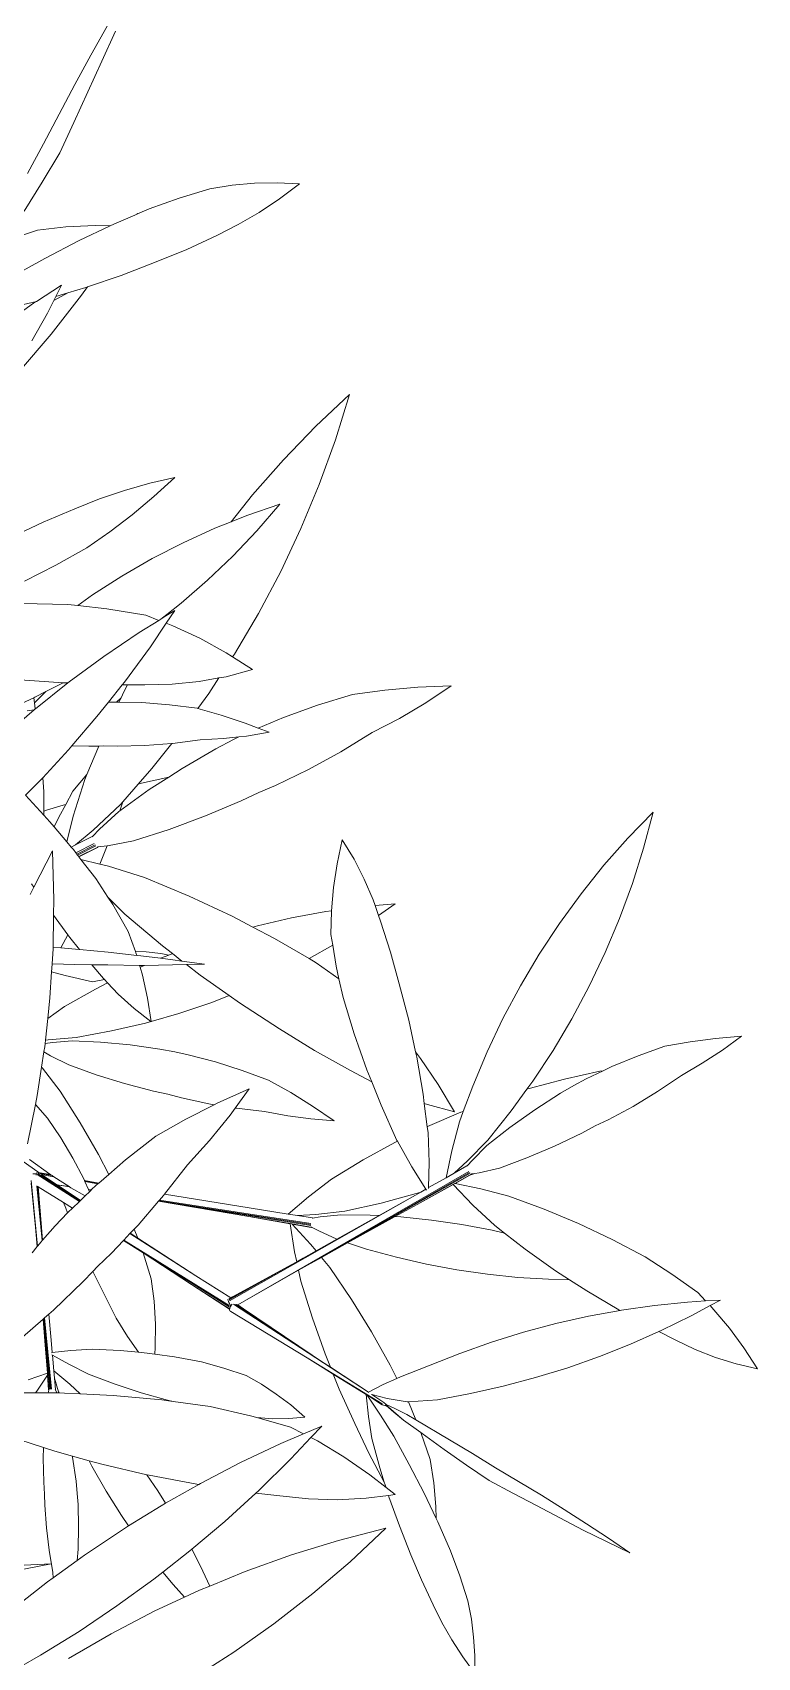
# Model space of a CAD drawing. Header units: millimetres. Extents: x 18 to 174501, y 22 to 24571.
# Drawn here: x 22870 to 23161, y 4960 to 5612 of the extents above; entities that cross this region are included whole.
import ezdxf

# ---------------------------------------------------------------- set-up
doc = ezdxf.new("R2010")
doc.units = ezdxf.units.MM
doc.header["$MEASUREMENT"] = 0
doc.layers.add('Edges', color=7, linetype='Continuous', lineweight=18)

# ---------------------------------------------------------------- blocks, each defined once
blk = doc.blocks.new('BAMBOOPLAN')
at = {"layer": 'Edges'}
for p, q in [((7.5341, 10.6335), (7.4996, 10.4464)), ((7.5873, 10.6224), (7.5697, 10.4327)), ((7.4996, 10.4464), (7.4672, 10.2575)), ((7.5697, 10.4327), (7.5515, 10.2416)), ((7.4672, 10.2575), (7.4371, 10.0671)), ((7.5515, 10.2416), (7.5328, 10.0495)), ((7.4371, 10.0671), (7.4093, 9.8758)), ((8.7475, 10.1016), (8.6266, 10.0573)), ((8.871, 10.1376), (8.7475, 10.1016)), ((8.871, 10.1376), (8.7907, 10.0195)), ((7.5328, 10.0495), (7.5136, 9.857)), ((8.5085, 10.0048), (8.3935, 9.9442)), ((8.6266, 10.0573), (8.5085, 10.0048)), ((8.7907, 10.0195), (8.7052, 9.9078)), ((8.3935, 9.9442), (8.2462, 9.8364)), ((8.7052, 9.9078), (8.6148, 9.8026)), ((7.4093, 9.8758), (7.3771, 9.6848)), ((7.5136, 9.857), (7.4724, 9.6658)), ((8.2462, 9.8364), (8.1025, 9.7206)), ((8.6148, 9.8026), (8.5196, 9.7044)), ((8.1025, 9.7206), (8.0497, 9.6725)), ((8.5196, 9.7044), (8.3822, 9.5721)), ((7.4724, 9.6658), (7.4289, 9.4757)), ((8.0366, 9.6606), (7.9407, 9.5731)), ((8.0507, 9.6762), (8.0366, 9.6606)), ((8.0497, 9.6725), (8.0366, 9.6606)), ((8.0507, 9.6762), (8.0497, 9.6725)), ((7.842, 9.5299), (7.6857, 9.4677)), ((7.9232, 9.5559), (7.7832, 9.4184)), ((7.9232, 9.5559), (7.842, 9.5299)), ((7.9407, 9.5731), (7.9232, 9.5559)), ((8.3822, 9.5721), (8.2406, 9.4471)), ((7.6857, 9.4677), (7.5373, 9.396)), ((7.7832, 9.4184), (7.6306, 9.2567)), ((8.2406, 9.4471), (8.0758, 9.308)), ((7.5373, 9.396), (7.3802, 9.2751)), ((7.6306, 9.2567), (7.4804, 9.09)), ((8.0758, 9.308), (7.9148, 9.1825)), ((7.7712, 9.1444), (7.6652, 9.0085)), ((7.7712, 9.1444), (7.7614, 9.0721)), ((7.9075, 9.1769), (7.8201, 9.1141)), ((7.9148, 9.1825), (7.8981, 9.1268)), ((7.9148, 9.1825), (7.9075, 9.1769)), ((7.758, 9.0468), (7.747, 8.9649)), ((7.8199, 9.114), (7.758, 9.0468)), ((7.7614, 9.0721), (7.758, 9.0468)), ((7.8201, 9.1141), (7.7614, 9.0721)), ((7.8981, 9.1268), (7.8059, 8.8594)), ((7.8201, 9.1141), (7.8199, 9.114)), ((9.5368, 9.09), (9.4131, 8.8545)), ((9.5368, 9.09), (9.545, 8.8171)), ((7.6535, 8.9935), (7.5435, 8.8383)), ((7.6652, 9.0085), (7.5585, 8.9401)), ((7.6652, 9.0085), (7.6535, 8.9935)), ((7.747, 8.9649), (7.7132, 8.7861)), ((7.8059, 8.8594), (7.7033, 8.5978)), ((9.4131, 8.8545), (9.3004, 8.6124)), ((9.545, 8.8171), (9.5406, 8.5443)), ((9.3004, 8.6124), (9.199, 8.3643)), ((9.5406, 8.5443), (9.5238, 8.2722)), ((8.7445, 8.3137), (8.6191, 8.2352)), ((8.7445, 8.3137), (8.6664, 8.1699)), ((9.199, 8.3643), (9.1332, 8.1785)), ((9.3635, 8.3643), (9.2069, 8.242)), ((9.3635, 8.3643), (9.2893, 8.1782)), ((8.6191, 8.2352), (8.4966, 8.1494)), ((9.2069, 8.242), (9.1332, 8.1785)), ((9.5238, 8.2722), (9.4945, 8.0016)), ((8.4966, 8.1494), (8.3773, 8.0566)), ((8.6664, 8.1699), (8.5828, 8.0305)), ((9.0561, 8.1122), (8.9116, 7.9749)), ((9.1332, 8.1785), (9.0561, 8.1122)), ((9.2893, 8.1782), (9.2063, 7.9959)), ((8.3773, 8.0566), (8.2615, 7.9569)), ((8.5828, 8.0305), (8.4939, 7.8959)), ((8.2615, 7.9569), (8.1143, 7.824)), ((8.9116, 7.9749), (8.7737, 7.8307)), ((9.2063, 7.9959), (9.1146, 7.8178)), ((9.4945, 8.0016), (9.4528, 7.7331)), ((8.4939, 7.8959), (8.3999, 7.7663)), ((8.7737, 7.8307), (8.6427, 7.6798)), ((8.1143, 7.824), (7.971, 7.6846)), ((8.3999, 7.7663), (8.2637, 7.6156)), ((9.1146, 7.8178), (9.0145, 7.6442)), ((8.6427, 7.6798), (8.519, 7.5226)), ((9.0145, 7.6442), (8.9581, 7.5563)), ((9.4528, 7.7331), (9.3988, 7.4673)), ((10.633, 7.7008), (10.4547, 7.6309)), ((10.633, 7.7008), (10.5275, 7.5616)), ((8.2637, 7.6156), (8.1229, 7.4704)), ((8.9581, 7.5563), (8.9344, 7.5194)), ((8.9943, 7.5927), (8.9559, 7.5458)), ((8.9581, 7.5563), (8.9559, 7.5458)), ((8.9943, 7.5927), (8.9712, 7.5072)), ((10.2813, 7.5536), (10.1133, 7.469)), ((10.4547, 7.6309), (10.2813, 7.5536)), ((10.5275, 7.5616), (10.4135, 7.4274)), ((8.519, 7.5226), (8.4579, 7.4368)), ((8.6225, 7.4741), (8.4579, 7.4368)), ((8.8448, 7.5116), (8.6225, 7.4741)), ((8.9257, 7.5088), (8.8411, 7.4053)), ((8.9257, 7.5088), (8.8448, 7.5116)), ((8.9344, 7.5194), (8.9257, 7.5088)), ((8.9712, 7.5072), (8.9287, 7.3499)), ((8.9559, 7.5458), (8.9344, 7.5194)), ((9.0112, 7.5058), (8.9712, 7.5072)), ((9.1804, 7.4879), (9.0112, 7.5058)), ((9.3519, 7.4582), (9.1804, 7.4879)), ((9.394, 7.4481), (9.3519, 7.4582)), ((9.3988, 7.4673), (9.394, 7.4481)), ((10.1133, 7.469), (9.9448, 7.346)), ((8.4034, 7.4244), (8.1517, 7.3429)), ((8.4579, 7.4368), (8.4034, 7.4244)), ((8.8411, 7.4053), (8.6944, 7.2102)), ((9.5253, 7.4167), (9.394, 7.4481)), ((9.5253, 7.4167), (9.395, 7.3289)), ((10.4135, 7.4274), (10.2912, 7.2988)), ((11.9643, 7.394), (11.8759, 7.206)), ((11.9643, 7.394), (11.9796, 7.1811)), ((8.9287, 7.3499), (8.854, 7.1092)), ((9.3588, 7.3086), (9.2589, 7.2524)), ((9.3588, 7.3086), (9.3327, 7.205)), ((9.395, 7.3289), (9.3588, 7.3086)), ((9.9448, 7.346), (9.7822, 7.2154)), ((10.2912, 7.2988), (10.1573, 7.1364)), ((8.6944, 7.2102), (8.5544, 7.0079)), ((9.1174, 7.1873), (8.9708, 7.1339)), ((9.2589, 7.2524), (9.1174, 7.1873)), ((9.3327, 7.205), (9.3024, 7.1048)), ((9.7822, 7.2154), (9.666, 7.1105)), ((11.8759, 7.206), (11.7962, 7.0131)), ((11.9796, 7.1811), (11.9851, 6.9678)), ((8.8475, 7.0907), (8.805, 6.9702)), ((8.854, 7.1092), (8.8475, 7.0907)), ((8.8763, 7.1008), (8.8475, 7.0907)), ((8.8763, 7.1008), (8.8693, 7.0561)), ((8.9708, 7.1339), (8.8763, 7.1008)), ((9.2968, 7.1045), (9.1413, 7.0711)), ((9.3024, 7.1048), (9.2968, 7.1045)), ((9.4405, 7.1121), (9.3024, 7.1048)), ((9.586, 7.1134), (9.4405, 7.1121)), ((9.666, 7.1105), (9.586, 7.1134)), ((9.7327, 7.1082), (9.6172, 7.0454)), ((9.7327, 7.1082), (9.666, 7.1105)), ((10.1573, 7.1364), (10.016, 6.9799)), ((8.523, 6.9916), (8.2845, 6.9265)), ((8.5485, 6.9987), (8.4215, 6.7988)), ((8.523, 6.9916), (8.446, 6.911)), ((8.5387, 6.9958), (8.523, 6.9916)), ((8.5485, 6.9987), (8.5387, 6.9958)), ((8.5544, 7.0079), (8.5485, 6.9987)), ((8.8653, 7.0186), (8.8493, 6.986)), ((8.8622, 6.9902), (8.8493, 6.986)), ((8.9879, 7.0308), (8.8622, 6.9902)), ((8.8653, 7.0186), (8.8622, 6.9902)), ((8.8693, 7.0561), (8.8653, 7.0186)), ((9.1413, 7.0711), (8.9879, 7.0308)), ((9.5538, 7.003), (9.4752, 6.9192)), ((9.5777, 7.0266), (9.4971, 6.9885)), ((9.5777, 7.0266), (9.5538, 7.003)), ((9.6172, 7.0454), (9.5777, 7.0266)), ((11.7962, 7.0131), (11.7255, 6.816)), ((8.446, 6.911), (8.3977, 6.8604)), ((8.446, 6.911), (8.4054, 6.828)), ((8.805, 6.9702), (8.7702, 6.8713)), ((8.8365, 6.9819), (8.805, 6.9702)), ((8.8493, 6.986), (8.8365, 6.9819)), ((9.3728, 6.9378), (9.2304, 6.8677)), ((9.4752, 6.9192), (9.3289, 6.7491)), ((9.4971, 6.9885), (9.3728, 6.9378)), ((10.016, 6.9799), (9.867, 6.8326)), ((11.9851, 6.9678), (11.9809, 6.7547)), ((8.392, 6.855), (8.2499, 6.7188)), ((8.3977, 6.8604), (8.392, 6.855)), ((8.392, 6.855), (8.4054, 6.828)), ((8.4054, 6.828), (8.4206, 6.7973)), ((8.7702, 6.8713), (8.6887, 6.665)), ((9.0844, 6.8038), (8.9358, 6.7484)), ((9.2259, 6.8658), (9.0844, 6.8038)), ((9.2259, 6.8658), (9.1648, 6.6933)), ((9.2304, 6.8677), (9.2259, 6.8658)), ((9.867, 6.8326), (9.7891, 6.7624)), ((11.7255, 6.816), (11.6639, 6.615)), ((8.4169, 6.7909), (8.2961, 6.5836)), ((8.4169, 6.7909), (8.3805, 6.772)), ((8.4206, 6.7973), (8.4169, 6.7909)), ((8.4215, 6.7988), (8.4206, 6.7973)), ((8.8354, 6.7148), (8.781, 6.6947)), ((8.8354, 6.7148), (8.8237, 6.5381)), ((8.8601, 6.7239), (8.8354, 6.7148)), ((8.9358, 6.7484), (8.8601, 6.7239)), ((9.3289, 6.7491), (9.2728, 6.6778)), ((9.7891, 6.7624), (9.7097, 6.6844)), ((11.9809, 6.7547), (11.967, 6.5423)), ((8.6775, 6.6367), (8.5903, 6.4379)), ((8.6887, 6.665), (8.6775, 6.6367)), ((8.781, 6.6947), (8.6887, 6.665)), ((9.1648, 6.6933), (9.1201, 6.5826)), ((9.2728, 6.6778), (9.1358, 6.5931)), ((9.2728, 6.6778), (9.1904, 6.573)), ((9.7097, 6.6844), (9.5444, 6.5356)), ((10.3305, 6.6622), (10.3471, 6.5229)), ((10.3305, 6.6622), (10.4304, 6.5791)), ((8.8237, 6.5381), (8.7792, 6.4226)), ((8.8237, 6.5381), (8.8215, 6.5062)), ((9.1201, 6.5826), (9.0692, 6.4566)), ((9.1904, 6.573), (9.0697, 6.4031)), ((9.1358, 6.5931), (9.1201, 6.5826)), ((9.5444, 6.5356), (9.3731, 6.3942)), ((10.4304, 6.5791), (10.5237, 6.4896)), ((11.6639, 6.615), (11.6117, 6.4108)), ((11.967, 6.5423), (11.9434, 6.3311)), ((8.5903, 6.4379), (8.5763, 6.4062)), ((8.5903, 6.4379), (8.6228, 6.3653)), ((8.8215, 6.5062), (8.8283, 6.287)), ((9.0618, 6.4381), (8.9622, 6.2491)), ((9.0692, 6.4566), (9.0618, 6.4381)), ((9.0692, 6.4566), (9.0697, 6.4031)), ((10.3471, 6.5229), (10.3718, 6.3872)), ((10.5237, 6.4896), (10.6101, 6.3938)), ((8.5763, 6.4062), (8.53, 6.3106)), ((8.6228, 6.3653), (8.6589, 6.2597)), ((8.7792, 6.4226), (8.7649, 6.3367)), ((9.0662, 6.3982), (8.9944, 6.2647)), ((9.0697, 6.4031), (9.0662, 6.3982)), ((9.3731, 6.3942), (9.2014, 6.2659)), ((10.3718, 6.3872), (10.4042, 6.2575)), ((10.6101, 6.3938), (10.631, 6.3669)), ((10.7363, 6.4137), (10.631, 6.3669)), ((10.631, 6.3669), (10.6683, 6.3191)), ((10.7363, 6.4137), (10.6683, 6.3191)), ((11.6117, 6.4108), (11.5689, 6.2037)), ((12.8619, 6.3446), (12.7256, 6.2841)), ((12.8619, 6.3446), (12.7844, 6.2323)), ((8.6666, 6.237), (8.53, 6.3106)), ((8.6715, 6.2694), (8.6589, 6.2597)), ((8.6589, 6.2597), (8.6666, 6.237)), ((8.7527, 6.3276), (8.6715, 6.2694)), ((8.751, 6.2537), (8.7442, 6.1933)), ((8.7649, 6.3367), (8.751, 6.2537)), ((8.7649, 6.3367), (8.7527, 6.3276)), ((8.8283, 6.287), (8.8417, 6.1352)), ((8.9622, 6.2491), (8.8931, 6.1351)), ((8.9944, 6.2647), (8.9706, 6.2127)), ((9.2014, 6.2659), (9.0697, 6.1909)), ((10.4042, 6.2575), (10.3748, 6.2427)), ((10.4042, 6.2575), (10.4047, 6.2554)), ((10.4047, 6.2554), (10.4457, 6.1278)), ((10.6683, 6.3191), (10.6893, 6.2921)), ((10.6893, 6.2921), (10.8026, 6.1431)), ((11.9434, 6.3311), (11.9101, 6.1217)), ((12.7256, 6.2841), (12.5933, 6.218)), ((8.7114, 6.2128), (8.6666, 6.237)), ((8.7442, 6.1933), (8.7114, 6.2128)), ((8.8417, 6.1352), (8.7442, 6.1933)), ((8.9678, 6.2128), (8.8931, 6.1351)), ((8.9115, 6.0924), (8.9927, 6.1781)), ((8.9187, 6.0877), (8.9995, 6.1722)), ((8.9248, 6.0837), (9.0058, 6.1674)), ((9.0154, 6.1621), (8.9331, 6.0783)), ((9.018, 6.162), (8.9343, 6.0775)), ((8.9678, 6.2128), (8.9706, 6.2127)), ((8.9706, 6.2127), (8.9698, 6.2108)), ((9.0187, 6.1661), (9.0166, 6.1651)), ((9.018, 6.162), (9.019, 6.1636)), ((9.0677, 6.1899), (9.0187, 6.1661)), ((9.019, 6.1636), (9.0187, 6.1661)), ((9.0677, 6.1899), (9.0615, 6.0768)), ((9.0697, 6.1909), (9.0677, 6.1899)), ((10.3748, 6.2427), (10.2006, 6.1443)), ((11.5689, 6.2037), (11.5356, 5.9943)), ((12.5933, 6.218), (12.4655, 6.1465)), ((12.7844, 6.2323), (12.7002, 6.1238)), ((8.78, 6.0609), (8.7473, 5.8274)), ((8.78, 6.0609), (8.8793, 5.798)), ((8.8744, 6.1157), (8.8417, 6.1352)), ((8.8931, 6.1351), (8.8744, 6.1157)), ((8.8913, 6.1057), (8.8744, 6.1157)), ((8.9115, 6.0924), (8.8913, 6.1057)), ((8.9187, 6.0877), (8.9115, 6.0924)), ((8.9248, 6.0837), (8.9187, 6.0877)), ((8.9331, 6.0783), (8.9248, 6.0837)), ((8.9343, 6.0775), (8.9331, 6.0783)), ((8.9506, 6.0668), (8.9343, 6.0775)), ((9.0615, 6.0768), (8.9506, 6.0668)), ((9.0667, 5.9907), (8.9506, 6.0668)), ((9.1136, 6.0815), (9.0615, 6.0768)), ((9.3287, 6.0883), (9.1136, 6.0815)), ((9.6059, 6.0704), (9.3287, 6.0883)), ((9.8776, 6.0415), (9.6059, 6.0704)), ((10.2006, 6.1443), (10.0312, 6.0377)), ((10.4755, 6.0729), (10.3727, 5.9559)), ((10.4457, 6.1278), (10.4755, 6.0729)), ((10.4755, 6.0729), (10.5338, 5.9657)), ((10.8026, 6.1431), (10.9084, 5.9887)), ((11.9101, 6.1217), (11.8673, 5.9146)), ((12.4655, 6.1465), (12.3385, 6.0448)), ((12.7002, 6.1238), (12.6093, 6.0192)), ((9.1672, 5.9125), (9.0667, 5.9907)), ((10.0081, 6.0216), (9.8776, 6.0415)), ((10.0312, 6.0377), (10.0081, 6.0216)), ((10.1486, 6.0003), (10.0081, 6.0216)), ((10.3727, 5.9559), (10.1486, 6.0003)), ((10.5338, 5.9657), (10.5722, 5.9028)), ((10.9084, 5.9887), (11.0285, 5.8081)), ((11.5356, 5.9943), (11.512, 5.7831)), ((12.3385, 6.0448), (12.2164, 5.9374)), ((12.6093, 6.0192), (12.5105, 5.888)), ((9.2902, 5.8516), (9.1672, 5.9125)), ((9.207, 5.8815), (9.1672, 5.9125)), ((9.342, 5.7651), (9.207, 5.8815)), ((10.4183, 5.9468), (10.3727, 5.9559)), ((10.5722, 5.9028), (10.4183, 5.9468)), ((10.5722, 5.9028), (10.6299, 5.8082)), ((11.8673, 5.9146), (11.8151, 5.7103)), ((12.1594, 5.8886), (11.9818, 5.7805)), ((12.1762, 5.8978), (12.1, 5.8226)), ((12.1762, 5.8978), (12.1594, 5.8886)), ((12.2164, 5.9374), (12.1762, 5.8978)), ((12.5105, 5.888), (12.4058, 5.7611)), ((8.7473, 5.8274), (8.7276, 5.8416)), ((8.7473, 5.8274), (8.741, 5.7825)), ((8.8793, 5.798), (8.9069, 5.7132)), ((9.554, 5.7504), (9.2902, 5.8516)), ((10.6299, 5.8082), (10.7584, 5.6317)), ((11.0285, 5.8081), (11.1248, 5.6491)), ((11.512, 5.7831), (11.4981, 5.5707)), ((11.9818, 5.7805), (11.8096, 5.6639)), ((12.1, 5.8226), (12.0458, 5.7641)), ((9.0208, 5.6339), (8.9069, 5.7132)), ((8.9069, 5.7132), (8.9641, 5.538)), ((9.4183, 5.6699), (9.342, 5.7651)), ((9.4779, 5.6877), (9.4183, 5.6699)), ((9.56, 5.7062), (9.4779, 5.6877)), ((9.4925, 5.6111), (9.7189, 5.6945)), ((9.6223, 5.7272), (9.554, 5.7504)), ((9.6051, 5.7125), (9.56, 5.7062)), ((9.6051, 5.7125), (9.5666, 5.6797)), ((9.6368, 5.6947), (9.5666, 5.6797)), ((9.6223, 5.7272), (9.6051, 5.7125)), ((9.688, 5.7049), (9.6223, 5.7272)), ((9.688, 5.7049), (9.6368, 5.6947)), ((9.817, 5.7307), (9.688, 5.7049)), ((9.817, 5.7307), (9.7189, 5.6945)), ((9.8143, 5.6621), (9.7189, 5.6945)), ((11.8151, 5.7103), (11.7983, 5.6555)), ((11.9874, 5.696), (11.8793, 5.5583)), ((12.0458, 5.7641), (11.9874, 5.696)), ((12.4058, 5.7611), (12.2948, 5.6412)), ((9.0208, 5.6339), (9.0069, 5.549)), ((9.037, 5.6226), (9.0208, 5.6339)), ((9.1122, 5.5756), (9.037, 5.6226)), ((9.272, 5.6142), (9.1122, 5.5756)), ((9.4324, 5.6507), (9.272, 5.6142)), ((9.4668, 5.6017), (9.2934, 5.5448)), ((9.4236, 5.6633), (9.4183, 5.6699)), ((9.4324, 5.6507), (9.4236, 5.6633)), ((9.455, 5.6559), (9.4324, 5.6507)), ((9.5666, 5.6797), (9.455, 5.6559)), ((9.4706, 5.603), (9.4668, 5.6017)), ((9.4731, 5.5928), (9.4668, 5.6017)), ((9.4925, 5.6111), (9.4706, 5.603)), ((9.4925, 5.6111), (9.4731, 5.5928)), ((9.4997, 5.5548), (9.4731, 5.5928)), ((10.0087, 5.6056), (9.8143, 5.6621)), ((10.0087, 5.6056), (9.9281, 5.537)), ((10.078, 5.5854), (10.0087, 5.6056)), ((10.7584, 5.6317), (10.8943, 5.4608)), ((11.1635, 5.6236), (11.1248, 5.6491)), ((11.1248, 5.6491), (11.1406, 5.6229)), ((11.1406, 5.6229), (11.2444, 5.4334)), ((11.3077, 5.5155), (11.1635, 5.6236)), ((11.7983, 5.6555), (11.7535, 5.5094)), ((11.8096, 5.6639), (11.7983, 5.6555)), ((12.2948, 5.6412), (12.2366, 5.5838)), ((9.0069, 5.549), (8.9641, 5.538)), ((8.9641, 5.538), (8.9667, 5.5302)), ((8.9667, 5.5302), (8.9899, 5.4463)), ((9.0884, 5.5698), (9.0069, 5.549)), ((9.1122, 5.5756), (9.0884, 5.5698)), ((9.2068, 5.5166), (9.1147, 5.4866)), ((9.2934, 5.5448), (9.2068, 5.5166)), ((9.2948, 5.4629), (9.2068, 5.5166)), ((9.5702, 5.4397), (9.4997, 5.5548)), ((9.9281, 5.537), (9.7698, 5.4148)), ((10.3443, 5.5206), (10.078, 5.5854)), ((10.5746, 5.468), (10.3443, 5.5206)), ((11.4482, 5.3964), (11.3077, 5.5155)), ((11.4981, 5.5707), (11.4944, 5.4163)), ((11.7535, 5.5094), (11.6818, 5.3066)), ((11.8793, 5.5583), (11.7773, 5.4162)), ((12.1774, 5.5202), (12.0538, 5.3985)), ((12.2366, 5.5838), (12.1774, 5.5202)), ((8.9901, 5.4464), (8.9899, 5.4463)), ((8.9899, 5.4463), (8.99, 5.4457)), ((8.9901, 5.4464), (8.99, 5.4457)), ((8.99, 5.4457), (9.0018, 5.403)), ((9.1147, 5.4866), (8.9901, 5.4464)), ((9.0824, 5.4079), (9.0018, 5.403)), ((9.2422, 5.4245), (9.0824, 5.4079)), ((9.3025, 5.459), (9.2422, 5.4245)), ((9.3261, 5.4468), (9.2723, 5.3912)), ((9.3025, 5.459), (9.2948, 5.4629)), ((9.3261, 5.4468), (9.3025, 5.459)), ((9.4044, 5.4065), (9.3261, 5.4468)), ((9.5178, 5.3583), (9.4044, 5.4065)), ((9.634, 5.3199), (9.5702, 5.4397)), ((9.7698, 5.4148), (9.634, 5.3199)), ((10.8063, 5.4273), (10.5746, 5.468)), ((10.9427, 5.405), (10.8063, 5.4273)), ((10.8943, 5.4608), (10.9427, 5.405)), ((11.2444, 5.4334), (11.268, 5.3859)), ((11.4829, 5.4067), (11.3292, 5.2668)), ((11.4944, 5.4163), (11.4829, 5.4067)), ((11.4944, 5.4163), (11.4928, 5.352)), ((11.7773, 5.4162), (11.6866, 5.2756)), ((9.0018, 5.403), (9.0419, 5.2582)), ((9.2723, 5.3912), (9.1365, 5.238)), ((9.6329, 5.3191), (9.5178, 5.3583)), ((9.6329, 5.3191), (9.6058, 5.3002)), ((9.6348, 5.3185), (9.6329, 5.3191)), ((9.6348, 5.3185), (9.634, 5.3199)), ((10.9427, 5.405), (11.0375, 5.2959)), ((11.2876, 5.3858), (11.268, 5.3859)), ((11.268, 5.3859), (11.328, 5.2655)), ((11.4482, 5.3964), (11.2876, 5.3858)), ((11.4928, 5.352), (11.5053, 5.1809)), ((12.0538, 5.3985), (11.9253, 5.2825)), ((9.0419, 5.2582), (9.0682, 5.1428)), ((9.1365, 5.238), (9.0682, 5.1428)), ((9.6058, 5.3002), (9.4364, 5.1936)), ((10.0583, 5.221), (9.8976, 5.209)), ((10.219, 5.2243), (10.0583, 5.221)), ((10.3801, 5.2205), (10.219, 5.2243)), ((10.5238, 5.1947), (10.3801, 5.2205)), ((11.0375, 5.2959), (11.1899, 5.1336)), ((11.3292, 5.2668), (11.328, 5.2655)), ((11.328, 5.2655), (11.343, 5.2353)), ((11.343, 5.2353), (11.405, 5.0752)), ((11.6818, 5.3066), (11.6106, 5.1556)), ((11.6866, 5.2756), (11.6351, 5.1689)), ((11.9253, 5.2825), (11.796, 5.1766)), ((9.0682, 5.1428), (9.096, 5.0212)), ((9.4364, 5.1936), (9.258, 5.0918)), ((9.5649, 5.1529), (9.3991, 5.1127)), ((9.7328, 5.1862), (9.5649, 5.1529)), ((9.8197, 5.1998), (9.7328, 5.1862)), ((9.8976, 5.209), (9.8197, 5.1998)), ((10.2912, 5.1374), (10.1447, 4.9991)), ((10.2912, 5.1374), (10.2517, 5.0073)), ((10.6676, 5.1624), (10.5238, 5.1947)), ((10.8113, 5.1236), (10.6676, 5.1624)), ((11.1935, 5.1305), (11.1826, 5.1196)), ((11.1899, 5.1336), (11.1935, 5.1305)), ((11.1935, 5.1305), (11.3197, 5.0185)), ((11.5053, 5.1809), (11.5256, 5.0246)), ((11.6106, 5.1556), (11.5606, 5.0644)), ((11.6161, 5.1275), (11.5606, 5.0644)), ((11.6161, 5.1275), (11.6183, 5.1275)), ((11.6183, 5.1275), (11.6177, 5.126)), ((11.6351, 5.1689), (11.6183, 5.1275)), ((11.796, 5.1766), (11.6961, 5.1137)), ((9.258, 5.0918), (9.1111, 5.0268)), ((9.2431, 5.0668), (9.1383, 5.0215)), ((9.3991, 5.1127), (9.2431, 5.0668)), ((10.4168, 5.043), (10.2601, 5.0087)), ((10.5512, 5.0631), (10.4168, 5.043)), ((10.6828, 5.09), (10.5512, 5.0631)), ((10.6346, 3.945), (11.6366, 5.1012)), ((10.8113, 5.1236), (10.6828, 5.09)), ((10.8655, 4.2089), (11.6421, 5.0968)), ((10.9375, 4.2904), (11.6471, 5.0933)), ((11.1826, 5.1196), (11.0433, 4.9657)), ((11.405, 5.0752), (11.4495, 4.9381)), ((11.5606, 5.0644), (11.5256, 5.0246)), ((11.6548, 5.0895), (11.5831, 5.0096)), ((11.6504, 5.0823), (11.5847, 5.0098)), ((11.6737, 5.1016), (11.6504, 5.0823)), ((11.6568, 5.0894), (11.6504, 5.0823)), ((11.6573, 5.0927), (11.6556, 5.0918)), ((11.6568, 5.0894), (11.6575, 5.0907)), ((11.6737, 5.1016), (11.6573, 5.0927)), ((11.6575, 5.0907), (11.6573, 5.0927)), ((11.6961, 5.1137), (11.6737, 5.1016)), ((11.9007, 5.042), (11.7337, 5.0296)), ((12.1168, 5.0371), (11.9007, 5.042)), ((12.3289, 5.0234), (12.1168, 5.0371)), ((9.1111, 5.0268), (9.096, 5.0212)), ((9.096, 5.0212), (9.1003, 5.0021)), ((9.1383, 5.0215), (9.1003, 5.0021)), ((9.1003, 5.0021), (9.1008, 5)), ((9.1008, 5), (9.1048, 4.9827)), ((9.1048, 4.9827), (9.1096, 4.9561)), ((9.1096, 4.9561), (9.1096, 4.9561)), ((9.1096, 4.9561), (9.11, 4.9537)), ((9.1531, 4.9454), (9.11, 4.9537)), ((9.11, 4.9537), (9.1258, 4.8664)), ((9.2696, 4.9302), (9.1531, 4.9454)), ((9.7766, 4.9463), (9.6061, 4.9337)), ((9.8614, 4.9561), (9.7766, 4.9463)), ((9.9418, 4.9621), (9.8614, 4.9561)), ((10.1013, 4.981), (9.9418, 4.9621)), ((10.1324, 4.9864), (10.0053, 4.8554)), ((10.1324, 4.9864), (10.1013, 4.981)), ((10.1447, 4.9991), (10.1324, 4.9864)), ((10.2374, 4.9601), (10.1737, 4.7844)), ((10.2517, 5.0073), (10.2374, 4.9601)), ((10.2601, 5.0087), (10.2517, 5.0073)), ((11.0433, 4.9657), (10.9075, 4.8017)), ((11.3197, 5.0185), (11.4377, 4.9247)), ((11.5752, 5.0008), (11.418, 4.8257)), ((11.5762, 5.0004), (11.418, 4.8257)), ((11.5256, 5.0246), (11.4495, 4.9381)), ((11.5831, 5.0096), (11.5752, 5.0008)), ((11.5762, 5.0004), (11.5752, 5.0008)), ((11.7214, 4.9259), (11.5762, 5.0004)), ((11.5847, 5.0098), (11.5831, 5.0096)), ((11.7337, 5.0296), (11.5847, 5.0098)), ((12.541, 5.0001), (12.3289, 5.0234)), ((12.7524, 4.9672), (12.541, 5.0001)), ((12.9293, 4.9242), (12.7524, 4.9672)), ((9.1322, 4.8627), (9.1258, 4.8664)), ((9.1258, 4.8664), (9.1551, 4.7043)), ((9.2711, 4.771), (9.1322, 4.8627)), ((9.4351, 4.9281), (9.2696, 4.9302)), ((9.6061, 4.9337), (9.4351, 4.9281)), ((10.0053, 4.8554), (9.8735, 4.7068)), ((11.3785, 4.8574), (10.5814, 3.9517)), ((11.3924, 4.8819), (11.2201, 4.7653)), ((11.3785, 4.8574), (11.2329, 4.6935)), ((11.4148, 4.8987), (11.3785, 4.8574)), ((11.4148, 4.8987), (11.3924, 4.8819)), ((11.4377, 4.9247), (11.4148, 4.8987)), ((11.4377, 4.9247), (11.4432, 4.9203)), ((11.4495, 4.9381), (11.451, 4.9334)), ((11.8786, 4.8559), (11.7214, 4.9259)), ((11.9447, 4.8335), (11.8786, 4.8559)), ((13.1045, 4.872), (12.9293, 4.9242)), ((13.1628, 4.8418), (13.1045, 4.872)), ((13.2409, 4.8744), (13.1628, 4.8418)), ((13.2409, 4.8744), (13.1955, 4.8249)), ((9.4382, 4.6375), (9.2711, 4.771)), ((10.1737, 4.7844), (10.1003, 4.6107)), ((10.9075, 4.8017), (10.8151, 4.6636)), ((11.2201, 4.7653), (11.0383, 4.6535)), ((11.418, 4.8257), (11.3214, 4.7181)), ((11.5249, 4.767), (11.3532, 4.7269)), ((11.6986, 4.8001), (11.5249, 4.767)), ((11.8739, 4.826), (11.6986, 4.8001)), ((11.9447, 4.8335), (11.8739, 4.826)), ((12.0869, 4.7854), (11.9447, 4.8335)), ((12.2922, 4.7249), (12.0869, 4.7854)), ((13.0664, 4.8017), (12.8941, 4.7217)), ((13.1628, 4.8418), (13.0664, 4.8017)), ((13.1955, 4.8249), (13.1121, 4.7339)), ((13.2243, 4.81), (13.1955, 4.8249)), ((13.3422, 4.739), (13.2243, 4.81)), ((9.1551, 4.7043), (9.1622, 4.6521)), ((9.8735, 4.7068), (9.7541, 4.5205)), ((10.8151, 4.6636), (10.7382, 4.5319)), ((11.1841, 4.6799), (11.0236, 4.6269)), ((11.2329, 4.6935), (11.049, 4.4863)), ((11.3214, 4.7181), (11.1137, 4.4867)), ((11.2329, 4.6935), (11.1841, 4.6799)), ((11.3532, 4.7269), (11.3214, 4.7181)), ((12.2709, 4.6651), (12.1018, 4.618)), ((12.3849, 4.702), (12.2709, 4.6651)), ((12.3849, 4.702), (12.2922, 4.7249)), ((12.4997, 4.6737), (12.3849, 4.702)), ((12.7088, 4.6317), (12.4997, 4.6737)), ((12.8941, 4.7217), (12.7243, 4.6343)), ((13.1121, 4.7339), (12.9773, 4.598)), ((13.4579, 4.6593), (13.3422, 4.739)), ((9.2537, 4.6014), (9.1622, 4.6521)), ((9.1622, 4.6521), (9.1929, 4.4239)), ((9.3627, 4.5201), (9.2537, 4.6014)), ((9.5969, 4.5001), (9.4382, 4.6375)), ((10.1003, 4.6107), (10.0304, 4.4095)), ((10.888, 4.581), (10.7914, 4.5413)), ((10.9165, 4.5764), (10.8776, 4.5548)), ((11.0383, 4.6535), (10.888, 4.581)), ((11.0236, 4.6269), (10.9165, 4.5764)), ((11.9301, 4.5779), (11.7564, 4.5448)), ((12.1018, 4.618), (11.9301, 4.5779)), ((12.717, 4.6302), (12.5575, 4.54)), ((12.717, 4.6302), (12.7088, 4.6317)), ((12.7243, 4.6343), (12.717, 4.6302)), ((12.9664, 4.5879), (12.8368, 4.4672)), ((12.9773, 4.598), (12.9664, 4.5879)), ((13.071, 4.5739), (12.9664, 4.5879)), ((13.1962, 4.5588), (13.071, 4.5739)), ((13.571, 4.5708), (13.4465, 4.5572)), ((13.571, 4.5708), (13.4579, 4.6593)), ((9.466, 4.4328), (9.3627, 4.5201)), ((9.6908, 4.4114), (9.5969, 4.5001)), ((9.7541, 4.5205), (9.6908, 4.4114)), ((10.0115, 4.3602), (10.8811, 4.5114)), ((10.0122, 4.362), (10.879, 4.5171)), ((10.0135, 4.3653), (10.8771, 4.5237)), ((10.5147, 4.4926), (10.0297, 4.4073)), ((10.5147, 4.4926), (10.0304, 4.4095)), ((10.7382, 4.5319), (10.5147, 4.4926)), ((10.7654, 4.484), (10.5286, 4.4446)), ((10.7659, 4.483), (10.5286, 4.4446)), ((10.7914, 4.5413), (10.7382, 4.5319)), ((10.7773, 4.4859), (10.7654, 4.484)), ((10.7659, 4.483), (10.7654, 4.484)), ((10.8426, 4.3389), (10.7659, 4.483)), ((10.8852, 4.5039), (10.7773, 4.4859)), ((10.7788, 4.4851), (10.7773, 4.4859)), ((10.8869, 4.5026), (10.7788, 4.4851)), ((10.9153, 4.4107), (10.7788, 4.4851)), ((10.8757, 4.5561), (10.7914, 4.5413)), ((10.8757, 4.5561), (10.8776, 4.5548)), ((10.8776, 4.5548), (10.8762, 4.554)), ((10.8869, 4.5026), (10.8883, 4.5032)), ((10.8892, 4.5048), (10.8873, 4.5051)), ((10.8883, 4.5032), (10.8892, 4.5048)), ((10.9343, 4.4976), (10.8892, 4.5048)), ((11.049, 4.4863), (10.9343, 4.4976)), ((11.049, 4.4863), (10.9583, 4.3841)), ((11.1137, 4.4867), (10.999, 4.359)), ((11.2274, 4.4888), (11.1137, 4.4867)), ((11.4046, 4.5002), (11.2274, 4.4888)), ((11.5811, 4.5189), (11.4046, 4.5002)), ((11.7564, 4.5448), (11.5811, 4.5189)), ((12.5575, 4.54), (12.3941, 4.439)), ((13.3214, 4.5532), (13.1962, 4.5588)), ((13.4465, 4.5572), (13.3214, 4.5532)), ((9.5634, 4.3396), (9.466, 4.4328)), ((9.6908, 4.4114), (9.6527, 4.3459)), ((10.5286, 4.4446), (10.0108, 4.3586)), ((10.027, 4.3997), (10.0135, 4.3653)), ((10.0297, 4.4073), (10.027, 4.3997)), ((10.0304, 4.4095), (10.0297, 4.4073)), ((10.9583, 4.3841), (10.9019, 4.3206)), ((10.9583, 4.3841), (10.9153, 4.4107)), ((12.3941, 4.439), (12.2345, 4.3314)), ((12.8368, 4.4672), (12.691, 4.3417)), ((9.3022, 4.2919), (9.2021, 4.3203)), ((9.3706, 4.3024), (9.2337, 4.3439)), ((9.2971, 4.2873), (9.2966, 4.2836)), ((9.2974, 4.2911), (9.2971, 4.2912)), ((9.2972, 4.2876), (9.2971, 4.2873)), ((9.2972, 4.2911), (9.2974, 4.291)), ((9.2989, 4.2896), (9.2986, 4.2896)), ((9.3043, 4.2906), (9.3022, 4.2919)), ((9.3043, 4.2906), (9.3034, 4.2904)), ((9.3856, 4.2988), (9.3038, 4.2848)), ((9.3042, 4.2885), (9.378, 4.3006)), ((9.3065, 4.291), (9.3043, 4.2906)), ((9.3044, 4.2905), (9.3043, 4.2906)), ((9.3051, 4.2906), (9.3277, 4.2942)), ((9.3065, 4.291), (9.3277, 4.2942)), ((9.3971, 4.296), (9.3242, 4.2832)), ((9.3277, 4.2942), (9.3741, 4.3016)), ((9.3741, 4.3016), (9.3706, 4.3024)), ((9.378, 4.3006), (9.3741, 4.3016)), ((9.3856, 4.2988), (9.378, 4.3006)), ((9.3971, 4.296), (9.3856, 4.2988)), ((9.4993, 4.271), (9.3971, 4.296)), ((9.5698, 4.3327), (9.5634, 4.3396)), ((9.5698, 4.3327), (9.6527, 4.3459)), ((9.5702, 4.3322), (9.5698, 4.3327)), ((9.5702, 4.3322), (9.6526, 4.3457)), ((9.5716, 4.3307), (9.5702, 4.3322)), ((9.6519, 4.3445), (9.5716, 4.3307)), ((9.5748, 4.3273), (9.5716, 4.3307)), ((9.6495, 4.3404), (9.5748, 4.3273)), ((9.6083, 4.291), (9.5748, 4.3273)), ((9.6083, 4.291), (9.6251, 4.294)), ((9.6093, 4.2899), (9.6083, 4.291)), ((9.6093, 4.2899), (9.6243, 4.2926)), ((9.6181, 4.2804), (9.6093, 4.2899)), ((9.6243, 4.2926), (9.6181, 4.2804)), ((9.6251, 4.294), (9.6243, 4.2926)), ((9.643, 4.3291), (9.6251, 4.294)), ((9.6495, 4.3404), (9.643, 4.3291)), ((9.6519, 4.3445), (9.6495, 4.3404)), ((9.6526, 4.3457), (9.6519, 4.3445)), ((9.6527, 4.3459), (9.6526, 4.3457)), ((10.0108, 4.3586), (9.9448, 4.1914)), ((10.0115, 4.3602), (10.0108, 4.3586)), ((10.0122, 4.362), (10.0115, 4.3602)), ((10.0135, 4.3653), (10.0122, 4.362)), ((10.9019, 4.3206), (10.5782, 3.956)), ((10.8325, 4.2436), (10.873, 4.2885)), ((10.873, 4.2885), (10.8426, 4.3389)), ((10.873, 4.2885), (10.9019, 4.3206)), ((10.8985, 4.2463), (10.9375, 4.2904)), ((10.999, 4.359), (10.9375, 4.2904)), ((11.0624, 4.3198), (10.999, 4.359)), ((11.2401, 4.1862), (11.0624, 4.3198)), ((12.2345, 4.3314), (12.0791, 4.2175)), ((12.691, 4.3417), (12.5402, 4.2219)), ((9.2806, 4.2735), (9.2787, 4.2726)), ((9.2854, 4.2755), (9.2806, 4.2735)), ((9.2809, 4.232), (9.4383, 3.8888)), ((9.2902, 4.277), (9.2854, 4.2755)), ((9.2865, 4.2195), (9.392, 3.9871)), ((9.2947, 4.2782), (9.2902, 4.277)), ((9.2948, 4.2782), (9.2947, 4.2782)), ((9.2966, 4.2836), (9.2968, 4.2784)), ((9.2968, 4.2784), (9.2973, 4.2735)), ((9.2973, 4.2733), (9.2973, 4.2735)), ((9.2973, 4.2733), (9.2975, 4.2722)), ((9.2975, 4.2722), (9.2977, 4.271)), ((9.3019, 4.2771), (9.3018, 4.2772)), ((9.5821, 4.2099), (9.3019, 4.2771)), ((9.3074, 4.2802), (9.3039, 4.2796)), ((9.3074, 4.2802), (9.3075, 4.2802)), ((9.3095, 4.282), (9.3091, 4.2821)), ((9.5843, 4.2143), (9.3095, 4.282)), ((9.3222, 4.2835), (9.323, 4.2833)), ((9.3229, 4.2154), (9.3229, 4.2155)), ((9.4528, 3.9271), (9.3229, 4.2154)), ((9.323, 4.2833), (9.5852, 4.216)), ((9.3241, 4.2831), (9.3242, 4.2832)), ((9.454, 3.9299), (9.3276, 4.2135)), ((9.3295, 4.2129), (9.3303, 4.2128)), ((9.3303, 4.2128), (9.4247, 3.997)), ((9.3303, 4.2128), (9.3316, 4.2125)), ((9.3316, 4.2125), (9.4247, 3.997)), ((9.3316, 4.2125), (9.4987, 4.1744)), ((9.3386, 4.2817), (9.4286, 4.258)), ((9.4286, 4.258), (9.4993, 4.271)), ((9.4286, 4.258), (9.4296, 4.2577)), ((9.4296, 4.2577), (9.4302, 4.2578)), ((9.4296, 4.2577), (9.4305, 4.2575)), ((9.4302, 4.2578), (9.5011, 4.2705)), ((9.4305, 4.2575), (9.4302, 4.2578)), ((9.4305, 4.2575), (9.5855, 4.2166)), ((9.5011, 4.2705), (9.4993, 4.271)), ((9.511, 4.2681), (9.5011, 4.2705)), ((9.6029, 4.2507), (9.511, 4.2681)), ((9.5821, 4.2099), (9.5571, 4.1611)), ((9.5843, 4.2143), (9.5821, 4.2099)), ((9.5852, 4.216), (9.5843, 4.2143)), ((9.5855, 4.2166), (9.5852, 4.216)), ((9.6029, 4.2507), (9.5855, 4.2166)), ((9.6181, 4.2804), (9.6029, 4.2507)), ((10.5763, 3.9594), (10.8325, 4.2436)), ((10.5908, 3.9783), (10.8325, 4.2436)), ((10.6346, 3.945), (10.8655, 4.2089)), ((10.8655, 4.2089), (10.8985, 4.2463)), ((10.932, 4.1909), (10.8985, 4.2463)), ((12.0791, 4.2175), (11.9283, 4.0977)), ((12.5402, 4.2219), (12.3848, 4.1081)), ((9.5396, 4.1264), (9.4964, 4.0321)), ((9.5208, 4.1474), (9.4987, 4.1744)), ((9.4987, 4.1744), (9.5571, 4.1611)), ((9.5396, 4.1264), (9.5208, 4.1474)), ((9.5416, 4.1308), (9.5396, 4.1264)), ((9.5571, 4.1611), (9.5416, 4.1308)), ((9.9165, 4.1296), (9.8956, 4.0839)), ((9.9177, 4.1321), (9.9165, 4.1296)), ((10.3531, 4.0248), (9.9165, 4.1296)), ((9.9316, 4.1624), (9.9177, 4.1321)), ((9.9666, 4.1201), (9.9177, 4.1321)), ((9.9448, 4.1914), (9.9316, 4.1624)), ((9.9666, 4.1201), (9.9316, 4.1624)), ((10.3531, 4.0248), (9.9666, 4.1201)), ((11.0639, 4.0119), (10.932, 4.1909)), ((11.4093, 4.0483), (11.2401, 4.1862)), ((12.3848, 4.1081), (12.2252, 4.0005)), ((9.4964, 4.0321), (9.454, 3.93)), ((9.8943, 4.081), (9.8522, 3.9891)), ((9.8949, 4.0824), (9.8943, 4.081)), ((10.0236, 4.0493), (9.8943, 4.081)), ((9.8956, 4.0839), (9.8949, 4.0824)), ((9.8949, 4.0824), (10.5901, 3.919)), ((9.8956, 4.0839), (10.5882, 3.926)), ((10.1161, 3.9252), (10.0236, 4.0493)), ((10.3457, 3.9701), (10.0236, 4.0493)), ((10.5829, 3.9697), (10.3531, 4.0248)), ((11.1992, 3.8423), (11.0639, 4.0119)), ((11.5726, 3.9031), (11.4093, 4.0483)), ((11.9283, 4.0977), (11.7824, 3.9722)), ((9.392, 3.9871), (9.4271, 3.9087)), ((9.392, 3.9871), (9.4375, 3.8866)), ((9.4247, 3.997), (9.454, 3.93)), ((9.4496, 3.9194), (9.4383, 3.8888)), ((9.4528, 3.9271), (9.4496, 3.9194)), ((9.454, 3.9299), (9.4528, 3.9271)), ((9.454, 3.93), (9.454, 3.9299)), ((9.8522, 3.9891), (9.8015, 3.89)), ((10.1732, 3.8088), (10.1161, 3.9252)), ((10.5977, 3.9065), (10.3457, 3.9701)), ((10.5974, 3.9082), (10.3457, 3.9701)), ((10.5715, 3.9571), (10.571, 3.9564)), ((10.571, 3.9564), (10.5715, 3.9541)), ((10.5715, 3.9541), (10.5735, 3.9507)), ((10.5735, 3.9507), (10.5767, 3.9464)), ((10.5766, 3.9628), (10.5751, 3.9611)), ((10.5757, 3.9617), (10.5908, 3.9783)), ((10.5766, 3.9628), (10.5829, 3.9697)), ((10.5767, 3.9464), (10.581, 3.9416)), ((10.581, 3.9416), (10.586, 3.9366)), ((10.5829, 3.9697), (10.5908, 3.9783)), ((10.586, 3.9366), (10.5914, 3.9318)), ((10.5914, 3.9318), (10.595, 3.9289)), ((10.5975, 3.9233), (10.5969, 3.9165)), ((10.5969, 3.9165), (10.5971, 3.9103)), ((10.5988, 3.9302), (10.5975, 3.9233)), ((10.6001, 3.9344), (10.5988, 3.9302)), ((10.6008, 3.9367), (10.6001, 3.9344)), ((10.6016, 3.9386), (10.6008, 3.9367)), ((11.5058, 3.7157), (10.6092, 3.9408)), ((10.6226, 3.9426), (10.6221, 3.9427)), ((11.2113, 3.7914), (10.6226, 3.9426)), ((10.6274, 3.9449), (10.6275, 3.9449)), ((10.6275, 3.9449), (10.6292, 3.9444)), ((10.631, 3.944), (11.1317, 3.8123)), ((10.6326, 3.9455), (10.633, 3.9453)), ((10.6335, 3.9452), (10.6342, 3.945)), ((10.6336, 3.9459), (10.6343, 3.9451)), ((10.6338, 3.9456), (10.6342, 3.9451)), ((10.6342, 3.9451), (10.6342, 3.945)), ((10.6342, 3.945), (10.6344, 3.945)), ((10.6343, 3.9451), (10.6344, 3.945)), ((10.6344, 3.945), (10.6717, 3.935)), ((10.6346, 3.945), (10.6346, 3.945)), ((10.6346, 3.945), (10.6717, 3.935)), ((10.6717, 3.935), (11.1317, 3.8123)), ((11.7824, 3.9722), (11.6504, 3.859)), ((12.2252, 4.0005), (12.0617, 3.8994)), ((9.4372, 3.8857), (9.4214, 3.8428)), ((9.4372, 3.8857), (9.4271, 3.9087)), ((9.4271, 3.9087), (9.4373, 3.886)), ((9.4373, 3.886), (9.4372, 3.8857)), ((9.4375, 3.8866), (9.4373, 3.886)), ((9.4383, 3.8888), (9.4375, 3.8866)), ((9.7856, 3.8555), (9.752, 3.7827)), ((9.8015, 3.89), (9.7856, 3.8555)), ((9.9105, 3.7323), (9.7856, 3.8555)), ((10.5971, 3.9103), (10.5974, 3.9082)), ((10.5974, 3.9082), (10.5977, 3.9065)), ((10.5977, 3.9065), (10.598, 3.905)), ((10.598, 3.905), (10.5995, 3.9011)), ((10.5995, 3.9011), (10.6017, 3.8988)), ((10.6062, 3.8976), (10.6017, 3.8988)), ((10.6062, 3.8976), (10.6088, 3.8971)), ((10.6088, 3.8971), (11.1086, 3.7876)), ((11.2529, 3.7807), (11.1992, 3.8423)), ((11.6339, 3.8437), (11.572, 3.7863)), ((11.6339, 3.8437), (11.5726, 3.9031)), ((11.6504, 3.859), (11.6339, 3.8437)), ((12.0617, 3.8994), (11.8949, 3.8051)), ((9.752, 3.7827), (9.6443, 3.5724)), ((9.9998, 3.6462), (9.9105, 3.7323)), ((10.2233, 3.6871), (10.1732, 3.8088)), ((11.1086, 3.7876), (11.6025, 3.6795)), ((11.1086, 3.7876), (11.198, 3.7677)), ((11.1317, 3.8123), (11.2113, 3.7914)), ((11.198, 3.7677), (11.6027, 3.6776)), ((11.2807, 3.7488), (11.198, 3.7677)), ((11.2529, 3.7807), (11.2113, 3.7914)), ((11.5059, 3.7158), (11.2529, 3.7807)), ((11.3419, 3.6785), (11.2807, 3.7488)), ((11.4982, 3.699), (11.2807, 3.7488)), ((11.572, 3.7863), (11.5059, 3.7158)), ((11.7336, 3.7354), (11.6184, 3.7174)), ((11.7406, 3.7384), (11.7336, 3.7354)), ((11.8949, 3.8051), (11.7406, 3.7384)), ((11.8141, 3.6546), (11.7406, 3.7384)), ((10.0951, 3.5668), (9.9998, 3.6462)), ((10.2663, 3.5605), (10.2233, 3.6871)), ((11.4916, 3.5208), (11.3419, 3.6785)), ((11.4982, 3.699), (11.4981, 3.6993)), ((11.5511, 3.5852), (11.4982, 3.699)), ((11.5038, 3.6978), (11.5009, 3.6984)), ((11.6143, 3.6153), (11.5038, 3.6978)), ((11.5191, 3.6943), (11.5038, 3.6978)), ((11.5058, 3.7157), (11.5053, 3.7151)), ((11.5059, 3.7158), (11.5058, 3.7157)), ((11.6046, 3.6742), (11.5191, 3.6943)), ((11.6037, 3.6749), (11.5191, 3.6943)), ((11.5289, 3.7099), (11.5272, 3.7097)), ((11.6184, 3.7174), (11.5289, 3.7099)), ((11.6082, 3.6899), (11.5289, 3.7099)), ((11.6046, 3.6742), (11.6055, 3.6741)), ((11.6055, 3.6741), (11.6256, 3.6754)), ((11.6082, 3.6899), (11.6247, 3.6823)), ((11.6091, 3.6893), (11.6089, 3.6893)), ((11.622, 3.6826), (11.6211, 3.6827)), ((11.627, 3.6776), (11.6224, 3.6795)), ((11.6247, 3.6823), (11.6231, 3.6825)), ((11.7486, 3.6305), (11.6233, 3.6793)), ((11.6839, 3.6761), (11.6247, 3.6823)), ((11.6256, 3.6754), (11.626, 3.6756)), ((11.626, 3.6756), (11.6263, 3.676)), ((11.6263, 3.676), (11.6266, 3.6765)), ((11.6266, 3.6765), (11.6269, 3.6772)), ((11.6269, 3.6772), (11.627, 3.6776)), ((11.68, 3.6561), (11.627, 3.6776)), ((11.7486, 3.6305), (11.68, 3.6561)), ((11.7556, 3.6664), (11.6839, 3.6761)), ((11.8141, 3.6546), (11.7556, 3.6664)), ((12.0343, 3.6104), (11.8141, 3.6546)), ((9.627, 3.5418), (9.6267, 3.5411)), ((9.6443, 3.5724), (9.627, 3.5418)), ((9.6884, 3.404), (9.627, 3.5418)), ((10.185, 3.5023), (10.0951, 3.5668)), ((10.2766, 3.5228), (10.2663, 3.5605)), ((10.388, 3.5448), (10.2766, 3.5228)), ((10.5439, 3.5681), (10.388, 3.5448)), ((10.6778, 3.5764), (10.5439, 3.5681)), ((10.8125, 3.5775), (10.6778, 3.5764)), ((10.9106, 3.5591), (10.8125, 3.5775)), ((11.0093, 3.5337), (10.9106, 3.5591)), ((11.6116, 3.4714), (11.5511, 3.5852)), ((11.7251, 3.5254), (11.6143, 3.6153)), ((11.865, 3.595), (11.7486, 3.6305)), ((11.9668, 3.4666), (11.865, 3.595)), ((11.8746, 3.5921), (11.865, 3.595)), ((12.024, 3.5475), (11.8746, 3.5921)), ((12.1746, 3.5046), (12.024, 3.5475)), ((12.185, 3.5782), (12.0343, 3.6104)), ((12.3358, 3.544), (12.185, 3.5782)), ((12.4866, 3.5133), (12.3358, 3.544)), ((9.6054, 3.5034), (9.5285, 3.3671)), ((9.6072, 3.5067), (9.6054, 3.5034)), ((9.6558, 3.3887), (9.6054, 3.5034)), ((9.6087, 3.5094), (9.6072, 3.5067)), ((9.6072, 3.5067), (9.7733, 3.1362)), ((9.6107, 3.5129), (9.6087, 3.5094)), ((9.6087, 3.5094), (9.7771, 3.1384)), ((9.6267, 3.5411), (9.6107, 3.5129)), ((9.6107, 3.5129), (9.7816, 3.1405)), ((9.6884, 3.404), (9.6267, 3.5411)), ((10.0818, 3.4768), (9.9289, 3.4321)), ((10.185, 3.5023), (10.0818, 3.4768)), ((10.2338, 3.5143), (10.185, 3.5023)), ((10.2766, 3.5228), (10.2338, 3.5143)), ((11.1084, 3.5014), (11.0093, 3.5337)), ((11.2077, 3.4623), (11.1084, 3.5014)), ((11.2077, 3.4623), (11.1232, 3.4245)), ((11.6225, 3.3865), (11.4916, 3.5208)), ((11.7089, 3.3272), (11.6116, 3.4714)), ((11.8624, 3.4002), (11.7251, 3.5254)), ((12.0298, 3.3472), (11.9668, 3.4666)), ((12.326, 3.4634), (12.1746, 3.5046)), ((12.4773, 3.4393), (12.326, 3.4634)), ((12.6367, 3.4808), (12.4866, 3.5133)), ((12.7859, 3.4467), (12.6367, 3.4808)), ((9.7301, 3.2181), (9.6558, 3.3887)), ((9.7306, 3.2185), (9.6558, 3.3887)), ((9.7175, 3.3395), (9.6884, 3.404)), ((9.8143, 3.3856), (9.7175, 3.3395)), ((9.9289, 3.4321), (9.8143, 3.3856)), ((10.9111, 3.3678), (10.6751, 3.3421)), ((10.9482, 3.3699), (10.9111, 3.3678)), ((11.0363, 3.3935), (10.9482, 3.3699)), ((11.1485, 3.381), (10.9482, 3.3699)), ((11.1232, 3.4245), (11.0363, 3.3935)), ((11.2322, 3.3692), (11.1277, 3.2747)), ((11.2322, 3.3692), (11.1485, 3.381)), ((11.2794, 3.3626), (11.2101, 3.2094)), ((11.3171, 3.4458), (11.2322, 3.3692)), ((11.3171, 3.4458), (11.2794, 3.3626)), ((11.3208, 3.3567), (11.2794, 3.3626)), ((11.4941, 3.3202), (11.3208, 3.3567)), ((11.7598, 3.259), (11.6225, 3.3865)), ((11.9959, 3.2733), (11.8624, 3.4002)), ((12.6283, 3.4157), (12.4773, 3.4393)), ((12.7785, 3.3925), (12.6283, 3.4157)), ((12.9275, 3.3699), (12.7785, 3.3925)), ((12.9337, 3.4109), (12.7859, 3.4467)), ((12.9275, 3.3699), (13.2236, 3.335)), ((13.0797, 3.3737), (12.9337, 3.4109)), ((13.2236, 3.335), (13.0797, 3.3737)), ((9.7175, 3.3395), (9.713, 3.3373)), ((9.7233, 3.3266), (9.7197, 3.3273)), ((9.7607, 3.2436), (9.7233, 3.3266)), ((9.8289, 3.3072), (9.7233, 3.3266)), ((9.955, 3.2913), (9.8289, 3.3072)), ((10.1171, 3.2865), (9.955, 3.2913)), ((10.2748, 3.2884), (10.1171, 3.2865)), ((10.4, 3.2881), (10.1278, 3.2216)), ((10.4321, 3.2975), (10.2748, 3.2884)), ((10.4653, 3.3009), (10.4, 3.2881)), ((10.4653, 3.3009), (10.4321, 3.2975)), ((10.6751, 3.3421), (10.4653, 3.3009)), ((11.1277, 3.2747), (10.9438, 3.0952)), ((11.6679, 3.2715), (11.4941, 3.3202)), ((11.7796, 3.2324), (11.6679, 3.2715)), ((11.7598, 3.259), (11.7089, 3.3272)), ((12.11, 3.1575), (11.9959, 3.2733)), ((12.0858, 3.2221), (12.0298, 3.3472)), ((9.6388, 3.1464), (9.7301, 3.2181)), ((9.7058, 3.1005), (9.7341, 3.2088)), ((9.7301, 3.2181), (9.7306, 3.2185)), ((9.7344, 3.21), (9.7306, 3.2185)), ((9.7341, 3.2088), (9.7344, 3.21)), ((9.7679, 3.131), (9.7341, 3.2088)), ((9.7685, 3.1324), (9.7344, 3.21)), ((9.8725, 3.2008), (9.7607, 3.2436)), ((9.7779, 3.2055), (9.7607, 3.2436)), ((9.8258, 3.1385), (9.7779, 3.2055)), ((9.8052, 3.1449), (9.7779, 3.2055)), ((9.9455, 3.1682), (9.8725, 3.2008)), ((10.1278, 3.2216), (9.9455, 3.1682)), ((11.2101, 3.2094), (11.0939, 2.9762)), ((11.8081, 3.1941), (11.6922, 3.137)), ((11.7599, 3.2588), (11.7598, 3.259)), ((11.7796, 3.2324), (11.7599, 3.2588)), ((11.8418, 3.2107), (11.7796, 3.2324)), ((11.8418, 3.2107), (11.8081, 3.1941)), ((11.813, 3.1875), (11.8081, 3.1941)), ((11.9234, 3.0499), (11.813, 3.1875)), ((12.11, 3.1575), (12.0858, 3.2221)), ((9.7023, 3.0897), (9.5887, 3.0512)), ((9.7717, 3.1132), (9.7023, 3.0897)), ((9.7023, 3.0897), (9.7058, 3.1005)), ((9.7679, 3.131), (9.7686, 3.1301)), ((9.7686, 3.1301), (9.77, 3.1296)), ((9.77, 3.1296), (9.7699, 3.131)), ((9.7717, 3.1132), (9.77, 3.1296)), ((9.8175, 3.1288), (9.7717, 3.1132)), ((9.8045, 3.1434), (9.8037, 3.1444)), ((9.8052, 3.1449), (9.8045, 3.1434)), ((9.8175, 3.1288), (9.8045, 3.1434)), ((9.8302, 3.1331), (9.8175, 3.1288)), ((9.8302, 3.1331), (9.8258, 3.1385)), ((9.8591, 3.1429), (9.8302, 3.1331)), ((9.9455, 3.1682), (9.8591, 3.1429)), ((10.9438, 3.0952), (10.7658, 2.9076)), ((11.6922, 3.137), (11.5383, 3.0752)), ((12.1242, 3.143), (12.11, 3.1575)), ((12.2471, 3.0096), (12.1242, 3.143)), ((11.2194, 2.9881), (11.0842, 2.9584)), ((11.3806, 3.0256), (11.2194, 2.9881)), ((11.5383, 3.0752), (11.3806, 3.0256)), ((11.8553, 3.0114), (11.6209, 2.8562)), ((11.8553, 3.0114), (11.724, 2.7628)), ((12.0398, 2.9146), (11.9234, 3.0499)), ((12.3443, 2.8919), (12.2471, 3.0096)), ((10.7475, 2.8972), (10.4719, 2.8557)), ((10.7583, 2.899), (10.614, 2.735)), ((10.7583, 2.899), (10.7475, 2.8972)), ((10.7658, 2.9076), (10.7583, 2.899)), ((11.0842, 2.9584), (10.9687, 2.7467)), ((11.0939, 2.9762), (11.0842, 2.9584)), ((12.1442, 2.7981), (12.0398, 2.9146)), ((12.4355, 2.7717), (12.3443, 2.8919)), ((9.8468, 2.8091), (9.6315, 2.8053)), ((9.9169, 2.8103), (9.8468, 2.8091)), ((9.8665, 2.7496), (9.8468, 2.8091)), ((10.0204, 2.8164), (9.9169, 2.8103)), ((10.1207, 2.8223), (10.0204, 2.8164)), ((10.0239, 2.8102), (10.0204, 2.8164)), ((10.0871, 2.687), (10.0239, 2.8102)), ((10.1948, 2.8267), (10.1207, 2.8223)), ((10.1451, 2.7988), (10.1207, 2.8223)), ((10.2692, 2.6894), (10.1451, 2.7988)), ((10.4588, 2.8543), (10.1948, 2.8267)), ((10.4719, 2.8557), (10.4588, 2.8543)), ((10.5491, 2.7874), (10.4588, 2.8543)), ((11.6209, 2.8562), (11.3933, 2.6901)), ((12.254, 2.6845), (12.1442, 2.7981)), ((9.9145, 2.6216), (9.8665, 2.7496)), ((10.5942, 2.7125), (10.4556, 2.5426)), ((10.614, 2.735), (10.5491, 2.7874)), ((10.614, 2.735), (10.5942, 2.7125)), ((10.9687, 2.7467), (10.8426, 2.5347)), ((11.724, 2.7628), (11.5812, 2.52)), ((12.4882, 2.6791), (12.4355, 2.7717)), ((9.941, 2.5584), (9.9145, 2.6216)), ((10.1169, 2.6227), (10.0871, 2.687)), ((10.1415, 2.5647), (10.1169, 2.6227)), ((10.3978, 2.5854), (10.2692, 2.6894)), ((11.3933, 2.6901), (11.1732, 2.5135)), ((12.3352, 2.6055), (12.254, 2.6845)), ((12.5348, 2.5843), (12.4882, 2.6791)), ((9.9637, 2.4981), (9.941, 2.5584)), ((10.1868, 2.4441), (10.1415, 2.5647)), ((10.4556, 2.5426), (10.3978, 2.5854)), ((10.4556, 2.5426), (10.4293, 2.5104)), ((10.8349, 2.5217), (10.7285, 2.3569)), ((10.8426, 2.5347), (10.8349, 2.5217)), ((10.921, 2.4594), (10.8426, 2.5347)), ((11.5812, 2.52), (11.4272, 2.2835)), ((12.4216, 2.5299), (12.3352, 2.6055)), ((12.513, 2.4579), (12.4216, 2.5299)), ((12.5751, 2.4877), (12.5348, 2.5843)), ((10.014, 2.3794), (9.9637, 2.4981)), ((10.2255, 2.3224), (10.1868, 2.4441)), ((10.4293, 2.5104), (10.2716, 2.3017)), ((11.0081, 2.3682), (10.921, 2.4594)), ((11.1732, 2.5135), (11.0081, 2.3682)), ((12.609, 2.3896), (12.513, 2.4579)), ((12.609, 2.3896), (12.5751, 2.4877)), ((10.0708, 2.2623), (10.014, 2.3794)), ((10.7285, 2.3569), (10.6927, 2.3015)), ((10.8077, 2.3082), (10.7285, 2.3569)), ((11.0081, 2.3682), (10.961, 2.3269)), ((10.1322, 2.1477), (10.0708, 2.2623)), ((10.2424, 2.2599), (10.1447, 2.1202)), ((10.2424, 2.2599), (10.2255, 2.3224)), ((10.2716, 2.3017), (10.2424, 2.2599)), ((10.6927, 2.3015), (10.5426, 2.0868)), ((10.8925, 2.2609), (10.7574, 2.1306)), ((10.8925, 2.2609), (10.8077, 2.3082)), ((10.961, 2.3269), (10.8925, 2.2609)), ((11.4272, 2.2835), (11.2624, 2.054)), ((9.7685, 1.9953), (10.1074, 2.1914)), ((10.1074, 2.1914), (9.9269, 2.1201)), ((10.1447, 2.1202), (10.1322, 2.1477)), ((10.1215, 2.087), (9.9794, 1.8669)), ((10.1447, 2.1202), (10.1215, 2.087)), ((10.5426, 2.0868), (10.3849, 1.8782)), ((10.7574, 2.1306), (10.5627, 1.9252)), ((11.2624, 2.054), (11.0872, 1.8319)), ((10.3849, 1.8782), (10.2201, 1.676)), ((10.5627, 1.9252), (10.3776, 1.7113)), ((10.2201, 1.676), (10.0484, 1.4809))]:
    blk.add_line(p, q, dxfattribs=at)

msp = doc.modelspace()

# ---------------------------------------------------------------- block references
at = {"xscale": 69.97983938875464, "yscale": 69.97983938875464, "zscale": 69.97983938875464, "rotation": 340.9588725647666}
msp.add_blockref('BAMBOOPLAN', (22158.48, 5082.93), dxfattribs=at)

doc.saveas('drawing.dxf')
